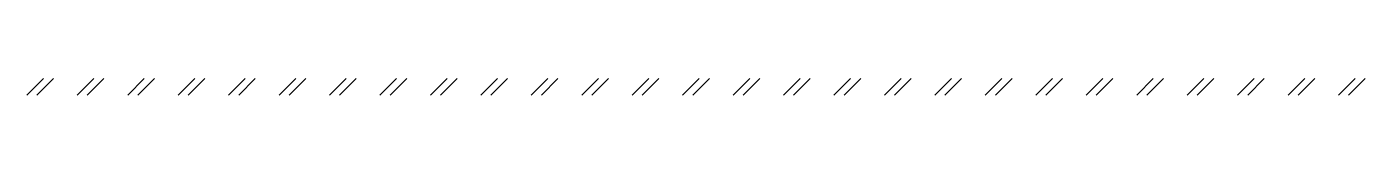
# Model space of a CAD drawing. Header units: millimetres. Extents: x -546 to 1681, y -650 to 1730.
# Drawn here: x 1625 to 1681.2, y 536.3 to 537 of the extents above; entities that cross this region are included whole.
import ezdxf

# ---------------------------------------------------------------- set-up
doc = ezdxf.new("R2010")
doc.units = ezdxf.units.MM

# ---------------------------------------------------------------- blocks, each defined once
blk = doc.blocks.new('1')
at = {"color": 7, "lineweight": 0}
for points in [[(881.902, 441.047), (882.602, 441.747)], [(882.326, 441.047), (883.026, 441.747)], [(884.023, 441.047), (884.723, 441.747)], [(884.448, 441.047), (885.148, 441.747)], [(886.145, 441.047), (886.845, 441.747)], [(886.569, 441.047), (887.269, 441.747)], [(888.266, 441.047), (888.966, 441.747)], [(888.69, 441.047), (889.39, 441.747)], [(890.387, 441.047), (891.087, 441.747)], [(890.812, 441.047), (891.512, 441.747)], [(892.509, 441.047), (893.209, 441.747)], [(892.933, 441.047), (893.633, 441.747)], [(894.63, 441.047), (895.33, 441.747)], [(895.054, 441.047), (895.754, 441.747)], [(896.751, 441.047), (897.451, 441.747)], [(897.176, 441.047), (897.876, 441.747)], [(898.873, 441.047), (899.573, 441.747)], [(899.297, 441.047), (899.997, 441.747)], [(900.994, 441.047), (901.694, 441.747)], [(901.418, 441.047), (902.118, 441.747)], [(903.115, 441.047), (903.815, 441.747)], [(903.539, 441.047), (904.239, 441.747)], [(905.237, 441.047), (905.937, 441.747)], [(905.661, 441.047), (906.361, 441.747)], [(907.358, 441.047), (908.058, 441.747)], [(907.782, 441.047), (908.482, 441.747)], [(909.479, 441.047), (910.179, 441.747)], [(909.903, 441.047), (910.603, 441.747)], [(911.601, 441.047), (912.301, 441.747)], [(912.025, 441.047), (912.725, 441.747)], [(913.722, 441.047), (914.422, 441.747)], [(914.146, 441.047), (914.846, 441.747)], [(915.843, 441.047), (916.543, 441.747)], [(916.267, 441.047), (916.967, 441.747)], [(917.964, 441.047), (918.664, 441.747)], [(918.389, 441.047), (919.089, 441.747)], [(920.086, 441.047), (920.786, 441.747)], [(920.51, 441.047), (921.21, 441.747)], [(922.207, 441.047), (922.907, 441.747)], [(922.631, 441.047), (923.331, 441.747)], [(924.328, 441.047), (925.028, 441.747)], [(924.753, 441.047), (925.453, 441.747)], [(926.45, 441.047), (927.15, 441.747)], [(926.874, 441.047), (927.574, 441.747)], [(928.571, 441.047), (929.271, 441.747)], [(928.995, 441.047), (929.695, 441.747)], [(930.692, 441.047), (931.392, 441.747)], [(931.117, 441.047), (931.817, 441.747)], [(932.814, 441.047), (933.514, 441.747)], [(933.238, 441.047), (933.938, 441.747)], [(934.935, 441.047), (935.635, 441.747)], [(935.359, 441.047), (936.059, 441.747)], [(937.056, 441.047), (937.756, 441.747)], [(937.481, 441.047), (938.1, 441.667)], [(938.1, 441.667), (938.181, 441.747)]]:
    blk.add_lwpolyline(points, dxfattribs=at)

msp = doc.modelspace()

# ---------------------------------------------------------------- block references
msp.add_blockref('1', (743.064, 95.287))

doc.saveas('drawing.dxf')
